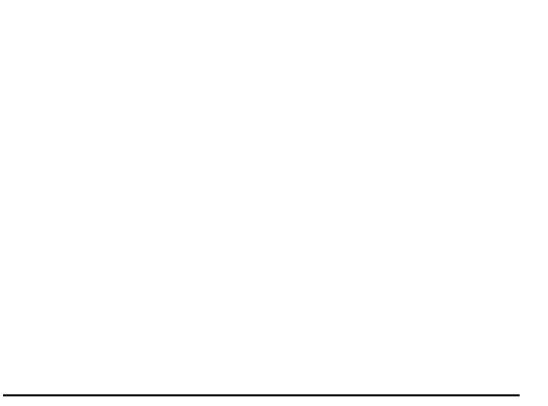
# Model space of a CAD drawing. Header units: centimetres. Extents: x 3.4 to 21.1, y 2.8 to 10.
# Drawn here: x 5.081 to 6.162, y 6.834 to 7.624 of the extents above; entities that cross this region are included whole.
import ezdxf

# ---------------------------------------------------------------- set-up
doc = ezdxf.new("R2010")
doc.units = ezdxf.units.CM
doc.header["$MEASUREMENT"] = 0
doc.layers.add('Cotare', color=2, linetype='Continuous')
doc.styles.get("Standard").update_dxf_attribs({"font": 'arial.ttf'})
doc.dimstyles.get("Standard").update_dxf_attribs({"dimtxt": 0.3, "dimasz": 0.18, "dimexe": 0.18, "dimexo": 0.0625, "dimgap": 0.09, "dimtad": 0, "dimtih": 1, "dimtoh": 1, "dimzin": 0, "dimdsep": 46, "dimtxsty": 'Standard', "dimcen": 0.09, "dimadec": 0, "dimazin": 0, "dimtfac": 1, "dimtofl": 0, "dimtmove": 0, "dimatfit": 3, "dimfxl": 1, "dimtolj": 1, "dimtzin": 0, "dimarcsym": 0})

# ---------------------------------------------------------------- blocks, each defined once
blk = doc.blocks.new('*D8')
at = {"layer": 'Cotare', "color": 0, "lineweight": -2, "transparency": 16777216}
for p, q in [((6.125, 8.7486), (3.5979, 8.7486)), ((3.7779, 8.5686), (3.7779, 8.0344)), ((3.7779, 7.0139), (3.7779, 7.5481)), ((6.125, 6.8339), (3.5979, 6.8339))]:
    blk.add_line(p, q, dxfattribs=at)
at = {"layer": 'Cotare', "color": 0, "transparency": 16777216}
for points in [[(3.7479, 8.5686), (3.8079, 8.5686), (3.7779, 8.7486)], [(3.7479, 7.0139), (3.8079, 7.0139), (3.7779, 6.8339)]]:
    blk.add_solid(points, dxfattribs=at)
at = {"layer": 'Defpoints', "color": 0, "transparency": 16777216}
for p in [(6.1875, 8.7486), (3.7779, 6.8339), (6.1875, 6.8339)]:
    blk.add_point(p, dxfattribs=at)
at = {"layer": 'Cotare', "color": 0, "transparency": 16777216, "insert": (3.7779, 7.7913), "char_height": 0.3, "attachment_point": 5}
blk.add_mtext('\\A1;1.91', dxfattribs=at)

msp = doc.modelspace()

# ---------------------------------------------------------------- dimensions: what is measured, and where the dimension line sits
at = {"layer": 'Cotare'}
dim = msp.add_linear_dim(base=(3.7779, 6.8339), p1=(6.1875, 8.7486), p2=(6.1875, 6.8339), angle=90, dimstyle='Standard', dxfattribs=at)
dim.commit()
dim.dimension.update_dxf_attribs({"geometry": '*D8', "text_midpoint": (3.7779, 7.7913)})

doc.saveas('drawing.dxf')
